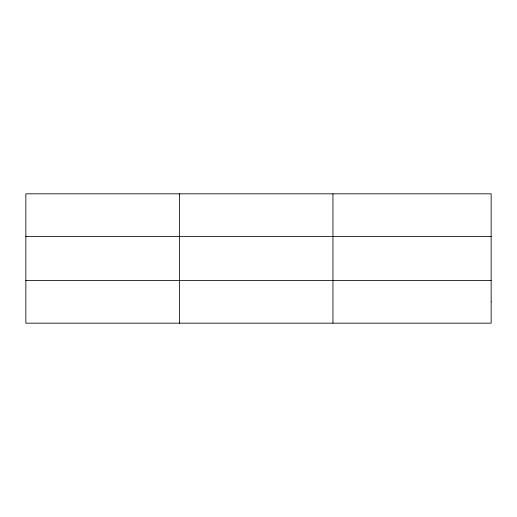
<?xml version="1.0" encoding="UTF-8"?>
<svg xmlns="http://www.w3.org/2000/svg" width="517" height="517" viewBox="0 0 517 517"><rect width="100%" height="100%" fill="white"/><g stroke="black" fill="none" stroke-linecap="round" stroke-linejoin="round"><path stroke-width="0.78" d="M179.399 193.823L179.399 323.177M332.948 193.823L332.948 323.177M25.85 236.508L491.15 236.508M25.85 280.492L491.15 280.492M491.15 301.831L491.15 323.177L25.85 323.177L25.85 193.823L491.15 193.823L491.15 301.831"/></g></svg>
